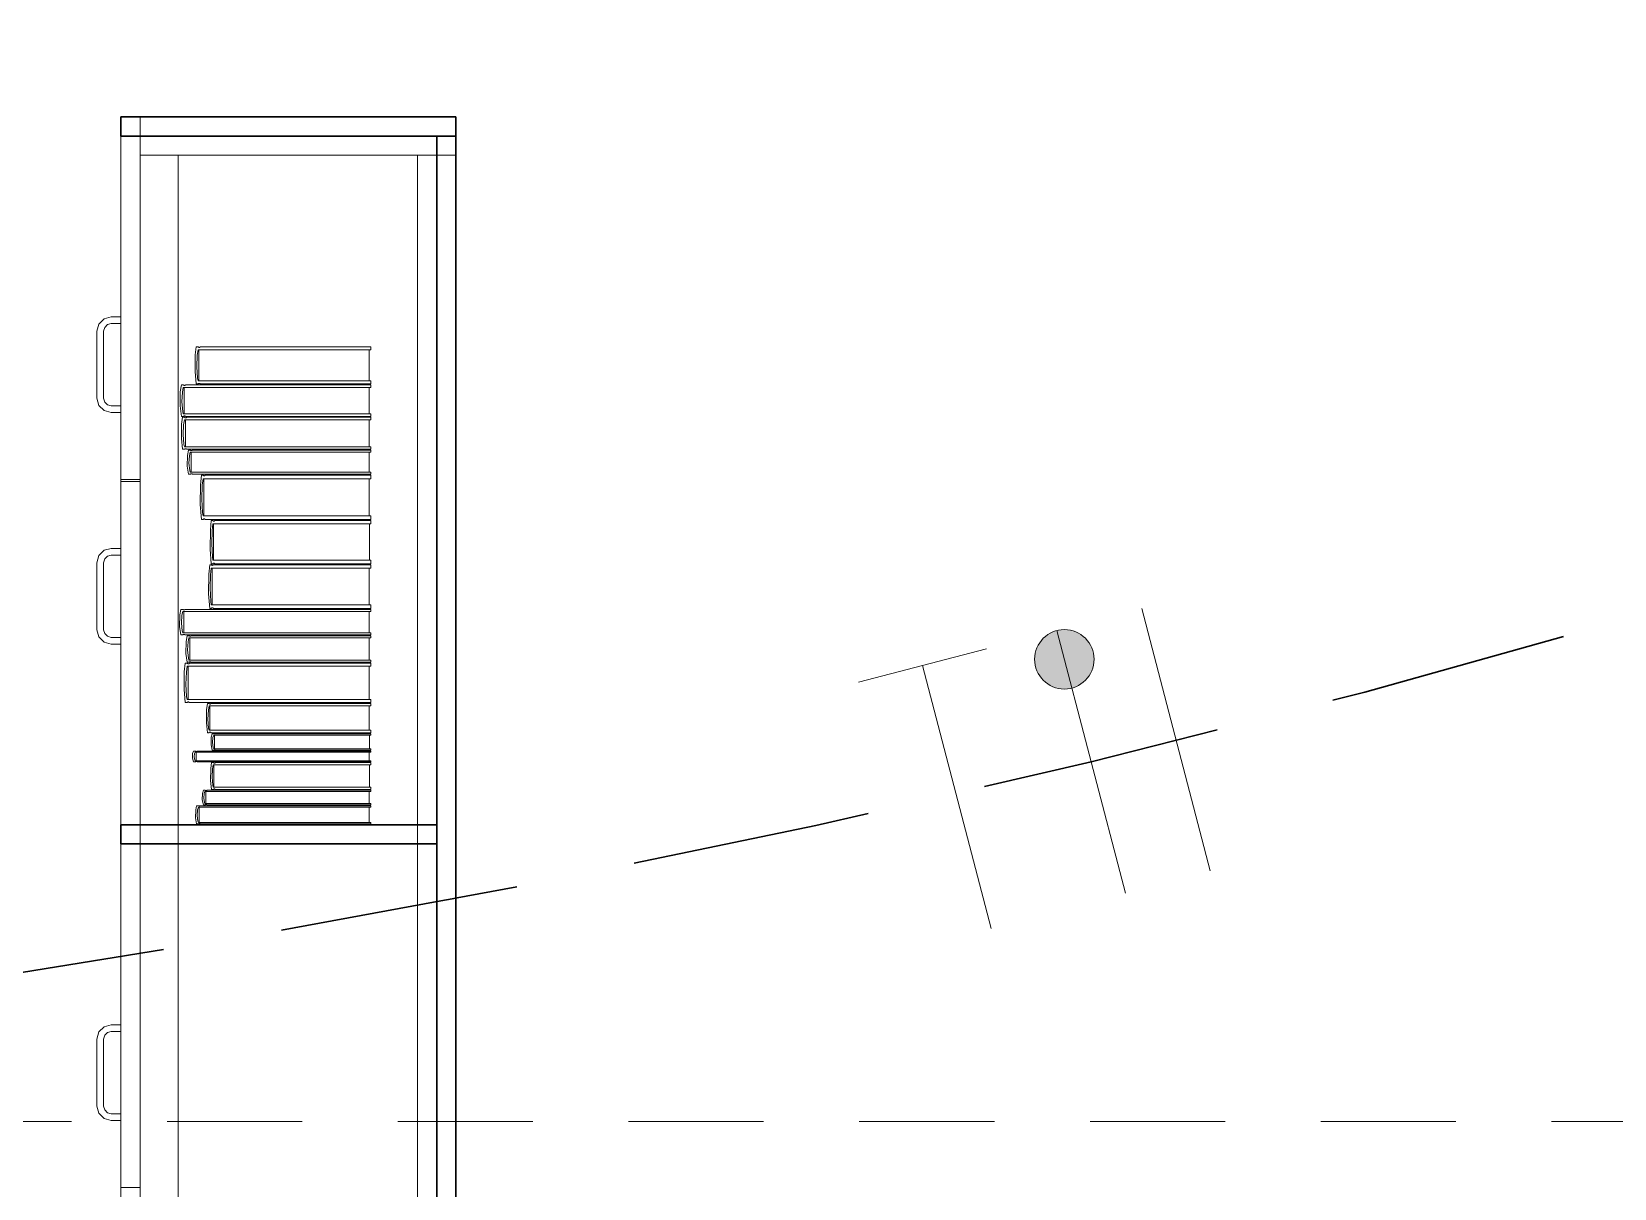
# Model space of a CAD drawing. Header units: inches. Extents: x -19 to 5698, y -728 to 92.
# Drawn here: x 309.616 to 311.27, y 30.13 to 31.339 of the extents above; entities that cross this region are included whole.
import ezdxf

# ---------------------------------------------------------------- set-up
doc = ezdxf.new("R2010")
doc.units = ezdxf.units.IN
doc.header["$MEASUREMENT"] = 0
doc.set_wipeout_variables(frame=1)
for name, pattern in [('HIDDEN', [0.375, 0.25, -0.125]), ('Hidden Line', [0.195611, 0.141111, -0.0545]), ('RAYITAS', [0.375, 0.25, -0.125]), ('Wipeout_Contour', [1, 0, -1])]:
    doc.linetypes.add(name, pattern=pattern)
for name, color, linetype, lineweight in [('00 conduct tomacorr', 120, 'HIDDEN', 30), ('T-TECHO-E', 150, 'Continuous', 20), ('TOMACORRIENTE', 22, 'RAYITAS', 9)]:
    doc.layers.add(name, color=color, linetype=linetype, lineweight=lineweight)
doc.layers.add('08 _ STR _ EXT _ 09 Vigas', color=251, linetype='Continuous')
doc.layers.add('Interior - Mobiliario', color=7, linetype='Continuous')

# ---------------------------------------------------------------- blocks, each defined once
blk = doc.blocks.new('a')
at = {"layer": 'TOMACORRIENTE', "ltscale": 0.05}
h = blk.add_hatch(color=4, dxfattribs=at)
edge = h.paths.add_edge_path()
edge.add_arc((0, 0.0752), 0.0211, 0, 360)
at = {"layer": 'TOMACORRIENTE', "color": 4}
for p, q in [((-0.1455, 0.0963), (-0.0515, 0.0963)), ((-0.0985, 0.0963), (-0.0985, -0.0966)), ((0, 0.0963), (0, -0.0963)), ((0.0623, -0.0963), (0.0623, 0.0963))]:
    blk.add_line(p, q, dxfattribs=at)
blk.add_circle((0, 0.0752), 0.0211, dxfattribs=at)
blk = doc.blocks.new('CABLE 3FACE')
at = {"layer": 'T-TECHO-E', "rotation": 59.94170052614085}
blk.add_blockref('a', (0, 0), dxfattribs=at)

msp = doc.modelspace()

# ---------------------------------------------------------------- linework, layer by layer
at = {"layer": 'Interior - Mobiliario', "color": 175, "linetype": 'Continuous', "lineweight": 13}
for p, q in [((310.0395, 31.23), (309.7295, 31.23)), ((309.7295, 31.23), (309.7295, 29.77)), ((310.0395, 29.77), (310.0395, 31.23)), ((309.7695, 31.21), (309.7295, 31.21)), ((310.0195, 31.21), (309.7695, 31.21)), ((309.6845, 31.026), (309.6865, 31.0335)), ((309.6845, 30.956), (309.6845, 31.026)), ((309.6865, 31.0335), (309.692, 31.039)), ((309.6926, 31.03), (309.6915, 31.026)), ((309.6915, 31.026), (309.6915, 30.956)), ((309.692, 31.039), (309.6995, 31.041)), ((309.6955, 31.0329), (309.6926, 31.03)), ((309.6995, 31.034), (309.6955, 31.0329)), ((309.6995, 31.041), (309.7095, 31.041)), ((309.7095, 31.034), (309.6995, 31.034)), ((309.7095, 31.041), (309.7095, 31.034)), ((309.7883, 31.0097), (309.7873, 31.0012)), ((309.7903, 31.0097), (309.7883, 31.0097)), ((309.7904, 31.0096), (309.7903, 31.0097)), ((309.7906, 31.0093), (309.7904, 31.0096)), ((309.7909, 31.0092), (309.7906, 31.0093)), ((309.7911, 31.0091), (309.7909, 31.0092)), ((309.7914, 31.0091), (309.7911, 31.0091)), ((309.7917, 31.0091), (309.7914, 31.0091)), ((309.7919, 31.0093), (309.7917, 31.0091)), ((309.7922, 31.0095), (309.7919, 31.0093)), ((309.7923, 31.0097), (309.7922, 31.0095)), ((309.9708, 31.0097), (309.7923, 31.0097)), ((309.9708, 31.0066), (309.9708, 31.0097)), ((309.7873, 31.0012), (309.7871, 30.9838)), ((309.7888, 30.9888), (309.7893, 31.0008)), ((309.7893, 31.0008), (309.7901, 31.0066)), ((309.7901, 31.0066), (309.9708, 31.0066)), ((309.791, 31.0066), (309.791, 30.974)), ((309.969, 30.974), (309.969, 31.0066)), ((309.7871, 30.9838), (309.7883, 30.9709)), ((309.7896, 30.9769), (309.7888, 30.9888)), ((309.7901, 30.974), (309.7896, 30.9769)), ((309.7716, 30.9626), (309.7714, 30.9479)), ((309.7727, 30.9699), (309.7716, 30.9626)), ((309.7749, 30.9699), (309.7727, 30.9699)), ((309.7733, 30.9522), (309.7738, 30.9623)), ((309.7738, 30.9623), (309.7747, 30.9672)), ((309.7747, 30.9672), (309.9708, 30.9672)), ((309.775, 30.9697), (309.7749, 30.9699)), ((309.7752, 30.9695), (309.775, 30.9697)), ((309.7755, 30.9694), (309.7752, 30.9695)), ((309.7758, 30.9693), (309.7755, 30.9694)), ((309.7757, 30.9672), (309.7757, 30.9396)), ((309.7761, 30.9693), (309.7758, 30.9693)), ((309.7764, 30.9694), (309.7761, 30.9693)), ((309.7766, 30.9695), (309.7764, 30.9694)), ((309.7769, 30.9697), (309.7766, 30.9695)), ((309.7771, 30.9699), (309.7769, 30.9697)), ((309.9708, 30.9699), (309.7771, 30.9699)), ((309.7883, 30.9709), (309.7903, 30.9709)), ((309.9708, 30.974), (309.7901, 30.974)), ((309.7903, 30.9709), (309.7904, 30.9711)), ((309.7904, 30.9711), (309.7907, 30.9713)), ((309.7907, 30.9713), (309.7909, 30.9714)), ((309.7909, 30.9714), (309.7912, 30.9715)), ((309.7912, 30.9715), (309.7915, 30.9715)), ((309.7915, 30.9715), (309.7917, 30.9714)), ((309.7917, 30.9714), (309.792, 30.9712)), ((309.792, 30.9712), (309.7922, 30.971)), ((309.7922, 30.971), (309.7923, 30.9709)), ((309.7923, 30.9709), (309.9708, 30.9709)), ((309.9688, 30.9396), (309.9688, 30.9672)), ((309.9708, 30.9709), (309.9708, 30.974)), ((309.9708, 30.9672), (309.9708, 30.9699)), ((309.6865, 30.9485), (309.6845, 30.956)), ((309.692, 30.943), (309.6865, 30.9485)), ((309.6915, 30.956), (309.6926, 30.952)), ((309.6995, 30.941), (309.692, 30.943)), ((309.6926, 30.952), (309.6955, 30.9491)), ((309.6955, 30.9491), (309.6995, 30.948)), ((309.6995, 30.948), (309.7095, 30.948)), ((309.7095, 30.948), (309.7095, 30.941)), ((309.7714, 30.9479), (309.7727, 30.937)), ((309.7741, 30.9421), (309.7733, 30.9522)), ((309.7095, 30.941), (309.6995, 30.941)), ((309.7727, 30.937), (309.7749, 30.937)), ((309.773, 30.9287), (309.7727, 30.9137)), ((309.774, 30.936), (309.773, 30.9287)), ((309.7762, 30.936), (309.774, 30.936)), ((309.7747, 30.9396), (309.7741, 30.9421)), ((309.7746, 30.918), (309.7751, 30.9283)), ((309.9708, 30.9396), (309.7747, 30.9396)), ((309.7749, 30.937), (309.775, 30.9372)), ((309.775, 30.9372), (309.7753, 30.9373)), ((309.7751, 30.9283), (309.776, 30.9333)), ((309.7753, 30.9373), (309.7756, 30.9375)), ((309.7756, 30.9375), (309.7759, 30.9375)), ((309.7759, 30.9375), (309.7761, 30.9375)), ((309.776, 30.9333), (309.9708, 30.9333)), ((309.7761, 30.9375), (309.7764, 30.9375)), ((309.7763, 30.9359), (309.7762, 30.936)), ((309.7765, 30.9357), (309.7763, 30.9359)), ((309.7764, 30.9375), (309.7767, 30.9373)), ((309.7768, 30.9355), (309.7765, 30.9357)), ((309.7767, 30.9373), (309.777, 30.9371)), ((309.7771, 30.9354), (309.7768, 30.9355)), ((309.777, 30.9371), (309.7771, 30.937)), ((309.777, 30.9333), (309.777, 30.9053)), ((309.7771, 30.937), (309.9708, 30.937)), ((309.7774, 30.9354), (309.7771, 30.9354)), ((309.7777, 30.9355), (309.7774, 30.9354)), ((309.7779, 30.9356), (309.7777, 30.9355)), ((309.7782, 30.9358), (309.7779, 30.9356)), ((309.7783, 30.936), (309.7782, 30.9358)), ((309.9708, 30.936), (309.7783, 30.936)), ((309.9689, 30.9053), (309.9689, 30.9333)), ((309.9708, 30.937), (309.9708, 30.9396)), ((309.9708, 30.9333), (309.9708, 30.936)), ((309.7727, 30.9137), (309.774, 30.9026)), ((309.7754, 30.9078), (309.7746, 30.918)), ((309.774, 30.9026), (309.7762, 30.9026)), ((309.776, 30.9053), (309.7754, 30.9078)), ((309.9708, 30.9053), (309.776, 30.9053)), ((309.7762, 30.9026), (309.7763, 30.9028)), ((309.7763, 30.9028), (309.7766, 30.903)), ((309.7766, 30.903), (309.7769, 30.9031)), ((309.7769, 30.9031), (309.7771, 30.9031)), ((309.7771, 30.9031), (309.7774, 30.9031)), ((309.7774, 30.9031), (309.7777, 30.9031)), ((309.7777, 30.9031), (309.778, 30.9029)), ((309.778, 30.9029), (309.7782, 30.9027)), ((309.7782, 30.9027), (309.7783, 30.9026)), ((309.7783, 30.9026), (309.9708, 30.9026)), ((309.779, 30.8961), (309.7788, 30.8849)), ((309.7801, 30.9016), (309.779, 30.8961)), ((309.7821, 30.9016), (309.7801, 30.9016)), ((309.7806, 30.8881), (309.7811, 30.8958)), ((309.7811, 30.8958), (309.782, 30.8996)), ((309.782, 30.8996), (309.9708, 30.8996)), ((309.7823, 30.9015), (309.7821, 30.9016)), ((309.7825, 30.9013), (309.7823, 30.9015)), ((309.7828, 30.9012), (309.7825, 30.9013)), ((309.783, 30.9012), (309.7828, 30.9012)), ((309.7829, 30.8996), (309.7829, 30.8785)), ((309.7833, 30.9012), (309.783, 30.9012)), ((309.7836, 30.9012), (309.7833, 30.9012)), ((309.7839, 30.9013), (309.7836, 30.9012)), ((309.7841, 30.9015), (309.7839, 30.9013)), ((309.7843, 30.9016), (309.7841, 30.9015)), ((309.9708, 30.9016), (309.7843, 30.9016)), ((309.9689, 30.8785), (309.9689, 30.8996)), ((309.9708, 30.9026), (309.9708, 30.9053)), ((309.9708, 30.8996), (309.9708, 30.9016)), ((309.7788, 30.8849), (309.7801, 30.8765)), ((309.7801, 30.8765), (309.7821, 30.8765)), ((309.7814, 30.8804), (309.7806, 30.8881)), ((309.782, 30.8785), (309.7814, 30.8804)), ((309.9708, 30.8785), (309.782, 30.8785)), ((309.7821, 30.8765), (309.7823, 30.8767)), ((309.7823, 30.8767), (309.7825, 30.8768)), ((309.7825, 30.8768), (309.7828, 30.8769)), ((309.7828, 30.8769), (309.7831, 30.8769)), ((309.7831, 30.8769), (309.7834, 30.8769)), ((309.7834, 30.8769), (309.7836, 30.8769)), ((309.7836, 30.8769), (309.7839, 30.8768)), ((309.7839, 30.8768), (309.7842, 30.8766)), ((309.7842, 30.8766), (309.7843, 30.8765)), ((309.7843, 30.8765), (309.9708, 30.8765)), ((309.9708, 30.8765), (309.9708, 30.8785)), ((309.7095, 30.871), (309.7295, 30.871)), ((309.7095, 30.869), (309.7295, 30.869)), ((309.7927, 30.8654), (309.7924, 30.8447)), ((309.7936, 30.8755), (309.7927, 30.8654)), ((309.7956, 30.8755), (309.7936, 30.8755)), ((309.7941, 30.8506), (309.7946, 30.8649)), ((309.7946, 30.8649), (309.7954, 30.8718)), ((309.7954, 30.8718), (309.9708, 30.8718)), ((309.7957, 30.8754), (309.7956, 30.8755)), ((309.7959, 30.8751), (309.7957, 30.8754)), ((309.7961, 30.8749), (309.7959, 30.8751)), ((309.7964, 30.8748), (309.7961, 30.8749)), ((309.7963, 30.8718), (309.7963, 30.8329)), ((309.7966, 30.8748), (309.7964, 30.8748)), ((309.7969, 30.8748), (309.7966, 30.8748)), ((309.7972, 30.875), (309.7969, 30.8748)), ((309.7974, 30.8753), (309.7972, 30.875)), ((309.7975, 30.8755), (309.7974, 30.8753)), ((309.9708, 30.8755), (309.7975, 30.8755)), ((309.9691, 30.8329), (309.9691, 30.8718)), ((309.9708, 30.8718), (309.9708, 30.8755)), ((309.7924, 30.8447), (309.7936, 30.8292)), ((309.7949, 30.8364), (309.7941, 30.8506)), ((309.7936, 30.8292), (309.7956, 30.8292)), ((309.7954, 30.8329), (309.7949, 30.8364)), ((309.9708, 30.8329), (309.7954, 30.8329)), ((309.7956, 30.8292), (309.7957, 30.8295)), ((309.7957, 30.8295), (309.7959, 30.8297)), ((309.7959, 30.8297), (309.7962, 30.8299)), ((309.7962, 30.8299), (309.7964, 30.83)), ((309.7964, 30.83), (309.7967, 30.83)), ((309.7967, 30.83), (309.797, 30.8299)), ((309.797, 30.8299), (309.7972, 30.8297)), ((309.7972, 30.8297), (309.7974, 30.8294)), ((309.7974, 30.8294), (309.7975, 30.8292)), ((309.7975, 30.8292), (309.9708, 30.8292)), ((309.8039, 30.8282), (309.803, 30.8183)), ((309.8057, 30.8282), (309.8039, 30.8282)), ((309.8058, 30.828), (309.8057, 30.8282)), ((309.806, 30.8278), (309.8058, 30.828)), ((309.8063, 30.8276), (309.806, 30.8278)), ((309.8065, 30.8275), (309.8063, 30.8276)), ((309.8067, 30.8275), (309.8065, 30.8275)), ((309.807, 30.8275), (309.8067, 30.8275)), ((309.8072, 30.8277), (309.807, 30.8275)), ((309.8074, 30.828), (309.8072, 30.8277)), ((309.8076, 30.8282), (309.8074, 30.828)), ((309.9708, 30.8282), (309.8076, 30.8282)), ((309.9708, 30.8292), (309.9708, 30.8329)), ((309.9708, 30.8246), (309.9708, 30.8282)), ((309.803, 30.8183), (309.8028, 30.798)), ((309.8044, 30.8039), (309.8048, 30.8178)), ((309.8048, 30.8178), (309.8056, 30.8246)), ((309.8056, 30.8246), (309.9708, 30.8246)), ((309.8064, 30.8246), (309.8064, 30.7866)), ((309.9692, 30.7866), (309.9692, 30.8246)), ((309.692, 30.797), (309.6865, 30.7915)), ((309.6995, 30.799), (309.692, 30.797)), ((309.7095, 30.799), (309.6995, 30.799)), ((309.7095, 30.792), (309.7095, 30.799)), ((309.8028, 30.798), (309.8039, 30.7829)), ((309.8051, 30.79), (309.8044, 30.8039)), ((309.6865, 30.7915), (309.6845, 30.784)), ((309.6845, 30.784), (309.6845, 30.714)), ((309.6915, 30.784), (309.6926, 30.788)), ((309.6915, 30.714), (309.6915, 30.784)), ((309.6926, 30.788), (309.6955, 30.7909)), ((309.6955, 30.7909), (309.6995, 30.792)), ((309.6995, 30.792), (309.7095, 30.792)), ((309.8023, 30.7819), (309.8014, 30.7719)), ((309.8042, 30.7819), (309.8023, 30.7819)), ((309.8033, 30.7714), (309.804, 30.7783)), ((309.8039, 30.7829), (309.8057, 30.7829)), ((309.804, 30.7783), (309.9708, 30.7783)), ((309.8043, 30.7818), (309.8042, 30.7819)), ((309.8045, 30.7815), (309.8043, 30.7818)), ((309.8047, 30.7813), (309.8045, 30.7815)), ((309.805, 30.7812), (309.8047, 30.7813)), ((309.8049, 30.7783), (309.8049, 30.7399)), ((309.8052, 30.7812), (309.805, 30.7812)), ((309.8056, 30.7866), (309.8051, 30.79)), ((309.8054, 30.7813), (309.8052, 30.7812)), ((309.8057, 30.7814), (309.8054, 30.7813)), ((309.9708, 30.7866), (309.8056, 30.7866)), ((309.8057, 30.7829), (309.8059, 30.7832)), ((309.8059, 30.7817), (309.8057, 30.7814)), ((309.8059, 30.7832), (309.8061, 30.7834)), ((309.806, 30.7819), (309.8059, 30.7817)), ((309.9708, 30.7819), (309.806, 30.7819)), ((309.8061, 30.7834), (309.8063, 30.7836)), ((309.8063, 30.7836), (309.8066, 30.7837)), ((309.8066, 30.7837), (309.8068, 30.7837)), ((309.8068, 30.7837), (309.807, 30.7836)), ((309.807, 30.7836), (309.8073, 30.7834)), ((309.8073, 30.7834), (309.8075, 30.7831)), ((309.8075, 30.7831), (309.8076, 30.7829)), ((309.8076, 30.7829), (309.9708, 30.7829)), ((309.9691, 30.7399), (309.9691, 30.7783)), ((309.9708, 30.7829), (309.9708, 30.7866)), ((309.9708, 30.7783), (309.9708, 30.7819)), ((309.8014, 30.7719), (309.8012, 30.7515)), ((309.8028, 30.7574), (309.8033, 30.7714)), ((309.8012, 30.7515), (309.8023, 30.7362)), ((309.8035, 30.7433), (309.8028, 30.7574)), ((309.7712, 30.7294), (309.7709, 30.7175)), ((309.7723, 30.7352), (309.7712, 30.7294)), ((309.7744, 30.7352), (309.7723, 30.7352)), ((309.7728, 30.7209), (309.7733, 30.7291)), ((309.7733, 30.7291), (309.7742, 30.7331)), ((309.7742, 30.7331), (309.9708, 30.7331)), ((309.7745, 30.7351), (309.7744, 30.7352)), ((309.7748, 30.7349), (309.7745, 30.7351)), ((309.775, 30.7348), (309.7748, 30.7349)), ((309.7753, 30.7348), (309.775, 30.7348)), ((309.7752, 30.7331), (309.7752, 30.7108)), ((309.7756, 30.7348), (309.7753, 30.7348)), ((309.7759, 30.7348), (309.7756, 30.7348)), ((309.7762, 30.7349), (309.7759, 30.7348)), ((309.7764, 30.7351), (309.7762, 30.7349)), ((309.7766, 30.7352), (309.7764, 30.7351)), ((309.9708, 30.7352), (309.7766, 30.7352)), ((309.8023, 30.7362), (309.8042, 30.7362)), ((309.804, 30.7399), (309.8035, 30.7433)), ((309.9708, 30.7399), (309.804, 30.7399)), ((309.8042, 30.7362), (309.8043, 30.7365)), ((309.8043, 30.7365), (309.8045, 30.7367)), ((309.8045, 30.7367), (309.8048, 30.7369)), ((309.8048, 30.7369), (309.805, 30.737)), ((309.805, 30.737), (309.8053, 30.737)), ((309.8053, 30.737), (309.8055, 30.7369)), ((309.8055, 30.7369), (309.8057, 30.7367)), ((309.8057, 30.7367), (309.8059, 30.7364)), ((309.8059, 30.7364), (309.806, 30.7362)), ((309.806, 30.7362), (309.9708, 30.7362)), ((309.9688, 30.7108), (309.9688, 30.7331)), ((309.9708, 30.7362), (309.9708, 30.7399)), ((309.9708, 30.7331), (309.9708, 30.7352)), ((309.6845, 30.714), (309.6865, 30.7065)), ((309.6926, 30.71), (309.6915, 30.714)), ((309.7709, 30.7175), (309.7723, 30.7086)), ((309.7737, 30.7128), (309.7728, 30.7209)), ((309.7742, 30.7108), (309.7737, 30.7128)), ((309.9708, 30.7108), (309.7742, 30.7108)), ((309.9708, 30.7086), (309.9708, 30.7108)), ((309.6865, 30.7065), (309.692, 30.701)), ((309.692, 30.701), (309.6995, 30.699)), ((309.6955, 30.7071), (309.6926, 30.71)), ((309.6995, 30.706), (309.6955, 30.7071)), ((309.7095, 30.706), (309.6995, 30.706)), ((309.6995, 30.699), (309.7095, 30.699)), ((309.7095, 30.699), (309.7095, 30.706)), ((309.7723, 30.7086), (309.7744, 30.7086)), ((309.7744, 30.7086), (309.7746, 30.7088)), ((309.7746, 30.7088), (309.7748, 30.7089)), ((309.7748, 30.7089), (309.7751, 30.709)), ((309.7751, 30.709), (309.7754, 30.7091)), ((309.7754, 30.7091), (309.7757, 30.7091)), ((309.7757, 30.7091), (309.776, 30.709)), ((309.776, 30.709), (309.7763, 30.7089)), ((309.7763, 30.7089), (309.7765, 30.7087)), ((309.7765, 30.7087), (309.7766, 30.7086)), ((309.7766, 30.7086), (309.9708, 30.7086)), ((309.7776, 30.7016), (309.7774, 30.6892)), ((309.7787, 30.7076), (309.7776, 30.7016)), ((309.7808, 30.7076), (309.7787, 30.7076)), ((309.7792, 30.6928), (309.7797, 30.7013)), ((309.7797, 30.7013), (309.7806, 30.7054)), ((309.7806, 30.7054), (309.9708, 30.7054)), ((309.7809, 30.7075), (309.7808, 30.7076)), ((309.7811, 30.7074), (309.7809, 30.7075)), ((309.7814, 30.7072), (309.7811, 30.7074)), ((309.7817, 30.7072), (309.7814, 30.7072)), ((309.7816, 30.7054), (309.7816, 30.6822)), ((309.7819, 30.7072), (309.7817, 30.7072)), ((309.7822, 30.7072), (309.7819, 30.7072)), ((309.7825, 30.7073), (309.7822, 30.7072)), ((309.7827, 30.7075), (309.7825, 30.7073)), ((309.7829, 30.7076), (309.7827, 30.7075)), ((309.9708, 30.7076), (309.7829, 30.7076)), ((309.9689, 30.6822), (309.9689, 30.7054)), ((309.9708, 30.7054), (309.9708, 30.7076)), ((309.7768, 30.679), (309.7758, 30.6699)), ((309.7789, 30.679), (309.7768, 30.679)), ((309.7774, 30.6892), (309.7787, 30.68)), ((309.7787, 30.68), (309.7808, 30.68)), ((309.779, 30.6788), (309.7789, 30.679)), ((309.7793, 30.6786), (309.779, 30.6788)), ((309.78, 30.6843), (309.7792, 30.6928)), ((309.7796, 30.6784), (309.7793, 30.6786)), ((309.7798, 30.6783), (309.7796, 30.6784)), ((309.7801, 30.6783), (309.7798, 30.6783)), ((309.7806, 30.6822), (309.78, 30.6843)), ((309.7804, 30.6784), (309.7801, 30.6783)), ((309.7807, 30.6785), (309.7804, 30.6784)), ((309.9708, 30.6822), (309.7806, 30.6822)), ((309.7809, 30.6788), (309.7807, 30.6785)), ((309.7808, 30.68), (309.7809, 30.6801)), ((309.7809, 30.6801), (309.7812, 30.6803)), ((309.7811, 30.679), (309.7809, 30.6788)), ((309.9708, 30.679), (309.7811, 30.679)), ((309.7812, 30.6803), (309.7814, 30.6804)), ((309.7814, 30.6804), (309.7817, 30.6804)), ((309.7817, 30.6804), (309.782, 30.6804)), ((309.782, 30.6804), (309.7823, 30.6804)), ((309.7823, 30.6804), (309.7825, 30.6802)), ((309.7825, 30.6802), (309.7828, 30.6801)), ((309.7828, 30.6801), (309.7829, 30.68)), ((309.7829, 30.68), (309.9708, 30.68)), ((309.9708, 30.68), (309.9708, 30.6822)), ((309.9708, 30.6757), (309.9708, 30.679)), ((309.7758, 30.6699), (309.7755, 30.6516)), ((309.7774, 30.6569), (309.7779, 30.6695)), ((309.7779, 30.6695), (309.7788, 30.6757)), ((309.7788, 30.6757), (309.9708, 30.6757)), ((309.7797, 30.6757), (309.7797, 30.6411)), ((309.9689, 30.6411), (309.9689, 30.6757)), ((309.7755, 30.6516), (309.7768, 30.6378)), ((309.7782, 30.6442), (309.7774, 30.6569)), ((309.7768, 30.6378), (309.7789, 30.6378)), ((309.7788, 30.6411), (309.7782, 30.6442)), ((309.9708, 30.6411), (309.7788, 30.6411)), ((309.7789, 30.6378), (309.7791, 30.6381)), ((309.7791, 30.6381), (309.7794, 30.6383)), ((309.7794, 30.6383), (309.7796, 30.6384)), ((309.7796, 30.6384), (309.7799, 30.6385)), ((309.7799, 30.6385), (309.7802, 30.6385)), ((309.7802, 30.6385), (309.7805, 30.6384)), ((309.7805, 30.6384), (309.7807, 30.6382)), ((309.7807, 30.6382), (309.781, 30.638)), ((309.781, 30.638), (309.7811, 30.6378)), ((309.7811, 30.6378), (309.9708, 30.6378)), ((309.799, 30.6301), (309.7988, 30.6165)), ((309.7999, 30.6368), (309.799, 30.6301)), ((309.8018, 30.6368), (309.7999, 30.6368)), ((309.8004, 30.6204), (309.8009, 30.6298)), ((309.8009, 30.6298), (309.8016, 30.6344)), ((309.8016, 30.6344), (309.9708, 30.6344)), ((309.8019, 30.6367), (309.8018, 30.6368)), ((309.8021, 30.6365), (309.8019, 30.6367)), ((309.8023, 30.6364), (309.8021, 30.6365)), ((309.8026, 30.6363), (309.8023, 30.6364)), ((309.8025, 30.6344), (309.8025, 30.6088)), ((309.8028, 30.6363), (309.8026, 30.6363)), ((309.8031, 30.6364), (309.8028, 30.6363)), ((309.8033, 30.6365), (309.8031, 30.6364)), ((309.8035, 30.6367), (309.8033, 30.6365)), ((309.8037, 30.6368), (309.8035, 30.6367)), ((309.9708, 30.6368), (309.8037, 30.6368)), ((309.9691, 30.6088), (309.9691, 30.6344)), ((309.9708, 30.6378), (309.9708, 30.6411)), ((309.9708, 30.6344), (309.9708, 30.6368)), ((309.7988, 30.6165), (309.7999, 30.6063)), ((309.8011, 30.6111), (309.8004, 30.6204)), ((309.7999, 30.6063), (309.8018, 30.6063)), ((309.8016, 30.6088), (309.8011, 30.6111)), ((309.9708, 30.6088), (309.8016, 30.6088)), ((309.8018, 30.6063), (309.8019, 30.6065)), ((309.8019, 30.6065), (309.8022, 30.6067)), ((309.8022, 30.6067), (309.8024, 30.6068)), ((309.8024, 30.6068), (309.8026, 30.6068)), ((309.8026, 30.6068), (309.8029, 30.6068)), ((309.8029, 30.6068), (309.8031, 30.6068)), ((309.8031, 30.6068), (309.8034, 30.6066)), ((309.8034, 30.6066), (309.8036, 30.6064)), ((309.8036, 30.6064), (309.8037, 30.6063)), ((309.8037, 30.6063), (309.9708, 30.6063)), ((309.8039, 30.6015), (309.8037, 30.5938)), ((309.8048, 30.6053), (309.8039, 30.6015)), ((309.8066, 30.6053), (309.8048, 30.6053)), ((309.8053, 30.596), (309.8057, 30.6013)), ((309.806, 30.5907), (309.8053, 30.596)), ((309.8057, 30.6013), (309.8065, 30.6039)), ((309.8065, 30.6039), (309.9708, 30.6039)), ((309.8067, 30.6053), (309.8066, 30.6053)), ((309.8069, 30.6052), (309.8067, 30.6053)), ((309.8071, 30.6051), (309.8069, 30.6052)), ((309.8074, 30.605), (309.8071, 30.6051)), ((309.8073, 30.6039), (309.8073, 30.5894)), ((309.8076, 30.605), (309.8074, 30.605)), ((309.8079, 30.6051), (309.8076, 30.605)), ((309.8081, 30.6051), (309.8079, 30.6051)), ((309.8083, 30.6052), (309.8081, 30.6051)), ((309.8085, 30.6053), (309.8083, 30.6052)), ((309.9708, 30.6053), (309.8085, 30.6053)), ((309.9692, 30.5894), (309.9692, 30.6039)), ((309.9708, 30.6063), (309.9708, 30.6088)), ((309.9708, 30.6039), (309.9708, 30.6053)), ((309.7844, 30.5846), (309.7842, 30.5796)), ((309.7842, 30.5796), (309.7854, 30.576)), ((309.7854, 30.587), (309.7844, 30.5846)), ((309.7874, 30.587), (309.7854, 30.587)), ((309.786, 30.581), (309.7864, 30.5844)), ((309.7867, 30.5777), (309.786, 30.581)), ((309.7864, 30.5844), (309.7873, 30.5861)), ((309.7873, 30.5861), (309.9708, 30.5861)), ((309.7875, 30.5869), (309.7874, 30.587)), ((309.7878, 30.5869), (309.7875, 30.5869)), ((309.788, 30.5868), (309.7878, 30.5869)), ((309.7883, 30.5868), (309.788, 30.5868)), ((309.7882, 30.5861), (309.7882, 30.5768)), ((309.7886, 30.5868), (309.7883, 30.5868)), ((309.7888, 30.5868), (309.7886, 30.5868)), ((309.7891, 30.5868), (309.7888, 30.5868)), ((309.7893, 30.5869), (309.7891, 30.5868)), ((309.7895, 30.587), (309.7893, 30.5869)), ((309.9708, 30.587), (309.7895, 30.587)), ((309.8037, 30.5938), (309.8048, 30.588)), ((309.8048, 30.588), (309.8066, 30.588)), ((309.8065, 30.5894), (309.806, 30.5907)), ((309.9708, 30.5894), (309.8065, 30.5894)), ((309.8066, 30.588), (309.8068, 30.5881)), ((309.8068, 30.5881), (309.807, 30.5882)), ((309.807, 30.5882), (309.8072, 30.5882)), ((309.8072, 30.5882), (309.8074, 30.5883)), ((309.8074, 30.5883), (309.8077, 30.5883)), ((309.8077, 30.5883), (309.8079, 30.5882)), ((309.8079, 30.5882), (309.8082, 30.5881)), ((309.8082, 30.5881), (309.8084, 30.588)), ((309.8084, 30.588), (309.8085, 30.588)), ((309.8085, 30.588), (309.9708, 30.588)), ((309.969, 30.5768), (309.969, 30.5861)), ((309.9708, 30.588), (309.9708, 30.5894)), ((309.9708, 30.5861), (309.9708, 30.587)), ((309.7854, 30.576), (309.7874, 30.576)), ((309.7873, 30.5768), (309.7867, 30.5777)), ((309.9708, 30.5768), (309.7873, 30.5768)), ((309.7874, 30.576), (309.7876, 30.576)), ((309.7876, 30.576), (309.7878, 30.5761)), ((309.7878, 30.5761), (309.7881, 30.5761)), ((309.7881, 30.5761), (309.7884, 30.5761)), ((309.7884, 30.5761), (309.7886, 30.5761)), ((309.7886, 30.5761), (309.7889, 30.5761)), ((309.7889, 30.5761), (309.7892, 30.5761)), ((309.7892, 30.5761), (309.7894, 30.576)), ((309.7894, 30.576), (309.7895, 30.576)), ((309.7895, 30.576), (309.9708, 30.576)), ((309.8034, 30.5688), (309.8032, 30.5564)), ((309.8043, 30.575), (309.8034, 30.5688)), ((309.8062, 30.575), (309.8043, 30.575)), ((309.8048, 30.56), (309.8052, 30.5685)), ((309.8052, 30.5685), (309.806, 30.5727)), ((309.806, 30.5727), (309.9708, 30.5727)), ((309.8063, 30.5748), (309.8062, 30.575)), ((309.8065, 30.5747), (309.8063, 30.5748)), ((309.8067, 30.5746), (309.8065, 30.5747)), ((309.8069, 30.5745), (309.8067, 30.5746)), ((309.8068, 30.5727), (309.8068, 30.5493)), ((309.8072, 30.5745), (309.8069, 30.5745)), ((309.8074, 30.5745), (309.8072, 30.5745)), ((309.8077, 30.5746), (309.8074, 30.5745)), ((309.8079, 30.5748), (309.8077, 30.5746)), ((309.808, 30.575), (309.8079, 30.5748)), ((309.9708, 30.575), (309.808, 30.575)), ((309.9692, 30.5493), (309.9692, 30.5727)), ((309.9708, 30.576), (309.9708, 30.5768)), ((309.9708, 30.5727), (309.9708, 30.575)), ((309.7957, 30.5461), (309.7947, 30.5428)), ((309.7976, 30.5461), (309.7957, 30.5461)), ((309.7977, 30.546), (309.7976, 30.5461)), ((309.7979, 30.5459), (309.7977, 30.546)), ((309.7981, 30.5459), (309.7979, 30.5459)), ((309.7984, 30.5458), (309.7981, 30.5459)), ((309.7986, 30.5458), (309.7984, 30.5458)), ((309.7989, 30.5458), (309.7986, 30.5458)), ((309.7991, 30.5459), (309.7989, 30.5458)), ((309.7994, 30.546), (309.7991, 30.5459)), ((309.7995, 30.5461), (309.7994, 30.546)), ((309.9708, 30.5461), (309.7995, 30.5461)), ((309.8032, 30.5564), (309.8043, 30.5471)), ((309.8043, 30.5471), (309.8062, 30.5471)), ((309.8055, 30.5514), (309.8048, 30.56)), ((309.806, 30.5493), (309.8055, 30.5514)), ((309.9708, 30.5493), (309.806, 30.5493)), ((309.8062, 30.5471), (309.8063, 30.5472)), ((309.8063, 30.5472), (309.8065, 30.5474)), ((309.8065, 30.5474), (309.8067, 30.5475)), ((309.8067, 30.5475), (309.807, 30.5475)), ((309.807, 30.5475), (309.8072, 30.5475)), ((309.8072, 30.5475), (309.8075, 30.5475)), ((309.8075, 30.5475), (309.8077, 30.5474)), ((309.8077, 30.5474), (309.8079, 30.5472)), ((309.8079, 30.5472), (309.808, 30.5471)), ((309.808, 30.5471), (309.9708, 30.5471)), ((309.9708, 30.5471), (309.9708, 30.5493)), ((309.9708, 30.5449), (309.9708, 30.5461)), ((309.7886, 30.5299), (309.7877, 30.5258)), ((309.7906, 30.5299), (309.7886, 30.5299)), ((309.7907, 30.5299), (309.7906, 30.5299)), ((309.791, 30.5298), (309.7907, 30.5299)), ((309.7912, 30.5297), (309.791, 30.5298)), ((309.7915, 30.5296), (309.7912, 30.5297)), ((309.7917, 30.5296), (309.7915, 30.5296)), ((309.792, 30.5297), (309.7917, 30.5296)), ((309.7923, 30.5297), (309.792, 30.5297)), ((309.7925, 30.5298), (309.7923, 30.5297)), ((309.7926, 30.5299), (309.7925, 30.5298)), ((309.9708, 30.5299), (309.7926, 30.5299)), ((309.7947, 30.5428), (309.7945, 30.536)), ((309.7945, 30.536), (309.7957, 30.5309)), ((309.7957, 30.5309), (309.7976, 30.5309)), ((309.7962, 30.5379), (309.7966, 30.5426)), ((309.7969, 30.5333), (309.7962, 30.5379)), ((309.7966, 30.5426), (309.7974, 30.5449)), ((309.7974, 30.5322), (309.7969, 30.5333)), ((309.7974, 30.5449), (309.9708, 30.5449)), ((309.9708, 30.5322), (309.7974, 30.5322)), ((309.7976, 30.5309), (309.7977, 30.531)), ((309.7977, 30.531), (309.7979, 30.5311)), ((309.7979, 30.5311), (309.7982, 30.5312)), ((309.7982, 30.5312), (309.7984, 30.5312)), ((309.7983, 30.5449), (309.7983, 30.5322)), ((309.7984, 30.5312), (309.7987, 30.5312)), ((309.7987, 30.5312), (309.799, 30.5312)), ((309.799, 30.5312), (309.7992, 30.5311)), ((309.7992, 30.5311), (309.7994, 30.531)), ((309.7994, 30.531), (309.7995, 30.5309)), ((309.7995, 30.5309), (309.9708, 30.5309)), ((309.9691, 30.5322), (309.9691, 30.5449)), ((309.9708, 30.5309), (309.9708, 30.5322)), ((309.9708, 30.5284), (309.9708, 30.5299)), ((309.7892, 30.5198), (309.7896, 30.5256)), ((309.7896, 30.5256), (309.7905, 30.5284)), ((309.7905, 30.5284), (309.9708, 30.5284)), ((309.6865, 30.2935), (309.692, 30.299)), ((309.692, 30.299), (309.6995, 30.301)), ((309.6995, 30.301), (309.7095, 30.301)), ((309.7095, 30.301), (309.7095, 30.294)), ((309.6845, 30.286), (309.6865, 30.2935)), ((309.6845, 30.216), (309.6845, 30.286)), ((309.6926, 30.29), (309.6915, 30.286)), ((309.6915, 30.286), (309.6915, 30.216)), ((309.6955, 30.2929), (309.6926, 30.29)), ((309.6995, 30.294), (309.6955, 30.2929)), ((309.7095, 30.294), (309.6995, 30.294)), ((309.6865, 30.2085), (309.6845, 30.216)), ((309.6915, 30.216), (309.6926, 30.212)), ((309.692, 30.203), (309.6865, 30.2085)), ((309.6995, 30.201), (309.692, 30.203)), ((309.6926, 30.212), (309.6955, 30.2091)), ((309.6955, 30.2091), (309.6995, 30.208)), ((309.6995, 30.208), (309.7095, 30.208)), ((309.7095, 30.201), (309.6995, 30.201)), ((309.7095, 30.208), (309.7095, 30.201)), ((309.7095, 30.131), (309.7295, 30.131))]:
    msp.add_line(p, q, dxfattribs=at)

# ---------------------------------------------------------------- block references
at = {"layer": '00 conduct tomacorr', "xscale": 1.47256122672843, "yscale": 1.47256122672843, "zscale": 1.47256122672843, "rotation": 314.6777055615929}
msp.add_blockref('CABLE 3FACE', (310.7233, 30.5759, -0.0007), dxfattribs=at)

# ---------------------------------------------------------------- next in the draw order: wipeouts: each hides what was drawn before it
at = {"color": 254, "linetype": 'Wipeout_Contour', "lineweight": 0, "ltscale": 9778.967248}
msp.add_wipeout([(309.7095, 30.51), (309.7095, 30.49), (310.0395, 30.49), (310.0395, 30.51)], dxfattribs=at).dxf.layer = 'Interior - Mobiliario'

# ---------------------------------------------------------------- next in the draw order: linework, layer by layer
at = {"layer": 'Interior - Mobiliario', "color": 175, "linetype": 'Continuous', "lineweight": 13}
for p, q in [((309.7295, 31.21), (309.7295, 29.79)), ((309.7695, 29.79), (309.7695, 31.21)), ((310.0195, 31.21), (310.0195, 29.79)), ((309.7095, 30.51), (309.7095, 30.869)), ((309.7295, 30.51), (309.7295, 30.869)), ((309.7877, 30.5258), (309.7874, 30.5173)), ((309.7874, 30.5173), (309.7886, 30.511)), ((309.7899, 30.514), (309.7892, 30.5198)), ((309.7905, 30.5125), (309.7899, 30.514)), ((309.9708, 30.5125), (309.7905, 30.5125)), ((309.7914, 30.5284), (309.7914, 30.5125)), ((309.969, 30.5125), (309.969, 30.5284)), ((309.9708, 30.511), (309.9708, 30.5125)), ((310.0395, 30.51), (309.7095, 30.51)), ((309.7095, 30.51), (309.7095, 30.49)), ((309.7095, 30.51), (309.7095, 30.49)), ((309.7095, 30.51), (309.7295, 30.51)), ((309.7886, 30.511), (309.7906, 30.511)), ((309.7906, 30.511), (309.7908, 30.5111)), ((309.7908, 30.5111), (309.791, 30.5112)), ((309.791, 30.5112), (309.7913, 30.5113)), ((309.7913, 30.5113), (309.7915, 30.5113)), ((309.7915, 30.5113), (309.7918, 30.5113)), ((309.7918, 30.5113), (309.7921, 30.5113)), ((309.7921, 30.5113), (309.7923, 30.5112)), ((309.7923, 30.5112), (309.7925, 30.5111)), ((309.7925, 30.5111), (309.7926, 30.511)), ((309.7926, 30.511), (309.9708, 30.511)), ((310.0395, 30.49), (310.0395, 30.51)), ((309.7095, 30.49), (310.0395, 30.49)), ((309.7095, 30.49), (309.7095, 30.131)), ((309.7095, 30.49), (309.7295, 30.49)), ((309.7295, 30.49), (309.7295, 30.131))]:
    msp.add_line(p, q, dxfattribs=at)
at = {"layer": 'Interior - Mobiliario', "color": 175, "linetype": 'Continuous', "lineweight": 30}
for p, q in [((309.7095, 30.51), (310.0395, 30.51)), ((309.7095, 30.49), (309.7095, 30.51)), ((310.0395, 30.49), (310.0395, 30.51)), ((309.7095, 30.49), (310.0395, 30.49))]:
    msp.add_line(p, q, dxfattribs=at)

# ---------------------------------------------------------------- next in the draw order: wipeouts: each hides what was drawn before it
at = {"color": 254, "linetype": 'Wipeout_Contour', "lineweight": 0, "ltscale": 9779.667624}
msp.add_wipeout([(310.0395, 31.23), (310.0395, 29.77), (310.0595, 29.77), (310.0595, 31.23)], dxfattribs=at).dxf.layer = 'Interior - Mobiliario'

# ---------------------------------------------------------------- next in the draw order: linework, layer by layer
at = {"layer": '08 _ STR _ EXT _ 09 Vigas', "color": 251, "linetype": 'Hidden Line', "lineweight": 13, "true_color": 0x636466}
msp.add_line((308.07, 30.2), (314.57, 30.2), dxfattribs=at)
at = {"layer": 'Interior - Mobiliario', "color": 175, "linetype": 'Continuous', "lineweight": 30}
for p, q in [((310.0395, 31.23), (310.0595, 31.23)), ((310.0395, 29.77), (310.0395, 31.23)), ((310.0595, 29.77), (310.0595, 31.23))]:
    msp.add_line(p, q, dxfattribs=at)
at = {"layer": 'Interior - Mobiliario', "color": 175, "linetype": 'Continuous', "lineweight": 13}
for p, q in [((310.0595, 31.23), (310.0395, 31.23)), ((310.0395, 31.23), (310.0395, 29.77)), ((310.0595, 29.77), (310.0595, 31.23)), ((310.0595, 31.21), (310.0195, 31.21)), ((310.0595, 29.79), (310.0595, 31.21)), ((310.0395, 30.51), (309.7095, 30.51)), ((310.0395, 30.49), (310.0395, 30.51)), ((309.7095, 30.49), (310.0395, 30.49))]:
    msp.add_line(p, q, dxfattribs=at)

# ---------------------------------------------------------------- next in the draw order: wipeouts: each hides what was drawn before it
at = {"color": 254, "linetype": 'Wipeout_Contour', "lineweight": 0, "ltscale": 9779.044621}
msp.add_wipeout([(309.7095, 31.25), (309.7095, 31.23), (310.0595, 31.23), (310.0595, 31.25)], dxfattribs=at).dxf.layer = 'Interior - Mobiliario'

# ---------------------------------------------------------------- next in the draw order: linework, layer by layer
at = {"layer": '00 conduct tomacorr'}
msp.add_arc((307.6446, 43.2399, -0.0007), 13.0329, 273.26995, 294.05786, dxfattribs=at)
at = {"layer": 'Interior - Mobiliario', "color": 175, "linetype": 'Continuous', "lineweight": 30}
for p, q in [((309.7095, 31.25), (310.0595, 31.25)), ((309.7095, 31.23), (309.7095, 31.25)), ((310.0595, 31.23), (310.0595, 31.25)), ((309.7095, 31.23), (310.0595, 31.23))]:
    msp.add_line(p, q, dxfattribs=at)
at = {"layer": 'Interior - Mobiliario', "color": 175, "linetype": 'Continuous', "lineweight": 13}
for p, q in [((310.0595, 31.25), (309.7095, 31.25)), ((309.7095, 31.25), (309.7095, 31.23)), ((309.7095, 31.25), (310.0595, 31.25)), ((309.7095, 29.75), (309.7095, 31.25)), ((310.0595, 31.25), (309.7295, 31.25)), ((309.7295, 31.25), (309.7295, 31.21)), ((310.0595, 31.23), (310.0595, 31.25)), ((310.0595, 31.21), (310.0595, 31.25)), ((310.0595, 31.25), (310.0595, 29.75)), ((309.7095, 31.23), (310.0595, 31.23)), ((310.0595, 31.23), (309.7095, 31.23)), ((309.7095, 31.23), (309.7095, 29.77)), ((310.0395, 31.23), (309.7095, 31.23)), ((309.7095, 31.23), (309.7095, 29.77)), ((309.7095, 31.23), (309.7095, 30.871)), ((309.7095, 31.23), (309.7295, 31.23)), ((310.0395, 31.23), (309.7295, 31.23)), ((309.7295, 31.23), (309.7295, 29.77)), ((310.0395, 31.23), (309.7295, 31.23)), ((309.7295, 31.23), (309.7295, 29.77)), ((309.7295, 31.23), (309.7295, 30.871)), ((310.0395, 29.77), (310.0395, 31.23)), ((310.0395, 29.77), (310.0395, 31.23)), ((310.0395, 29.77), (310.0395, 31.23)), ((310.0595, 29.77), (310.0595, 31.23))]:
    msp.add_line(p, q, dxfattribs=at)

doc.saveas('drawing.dxf')
